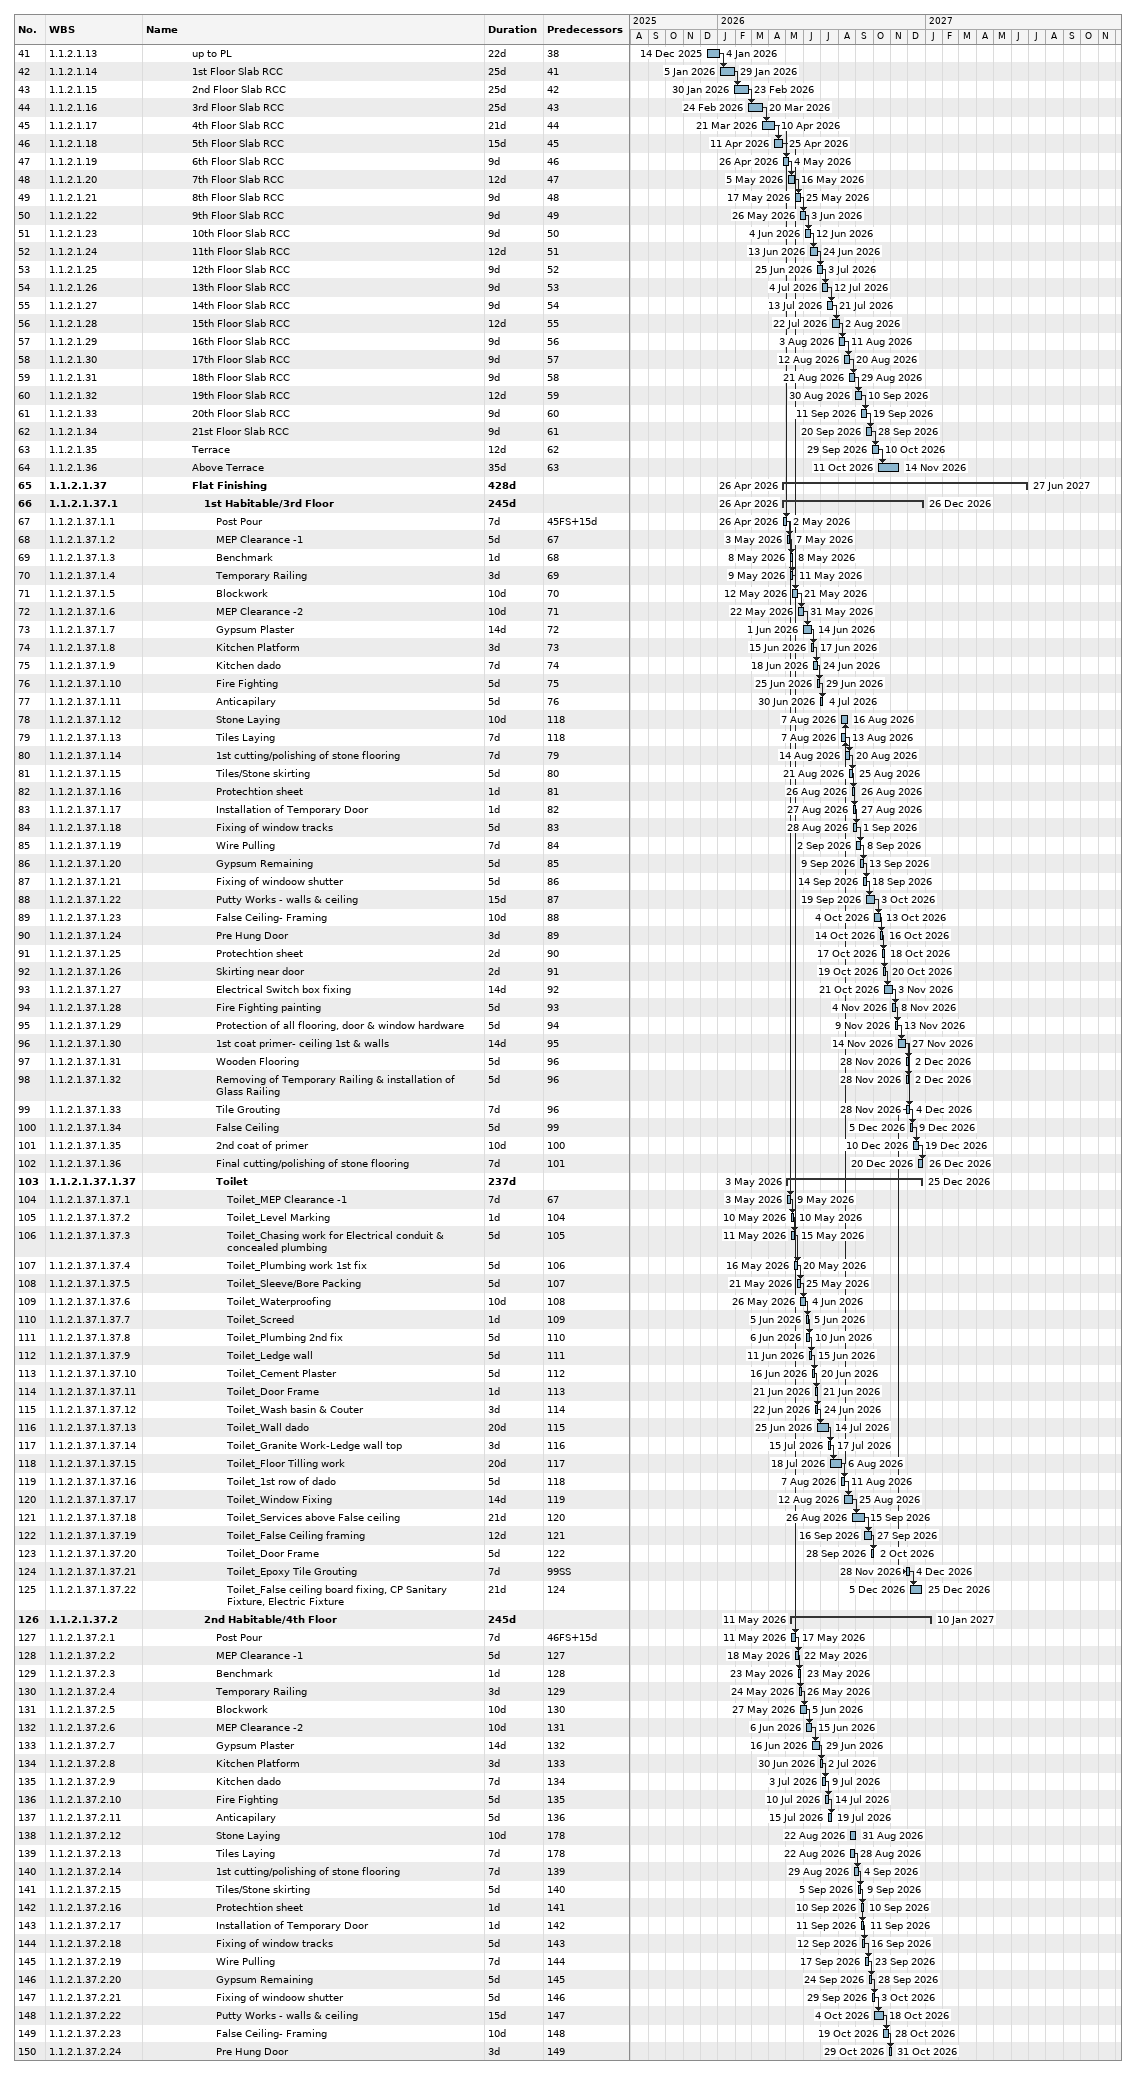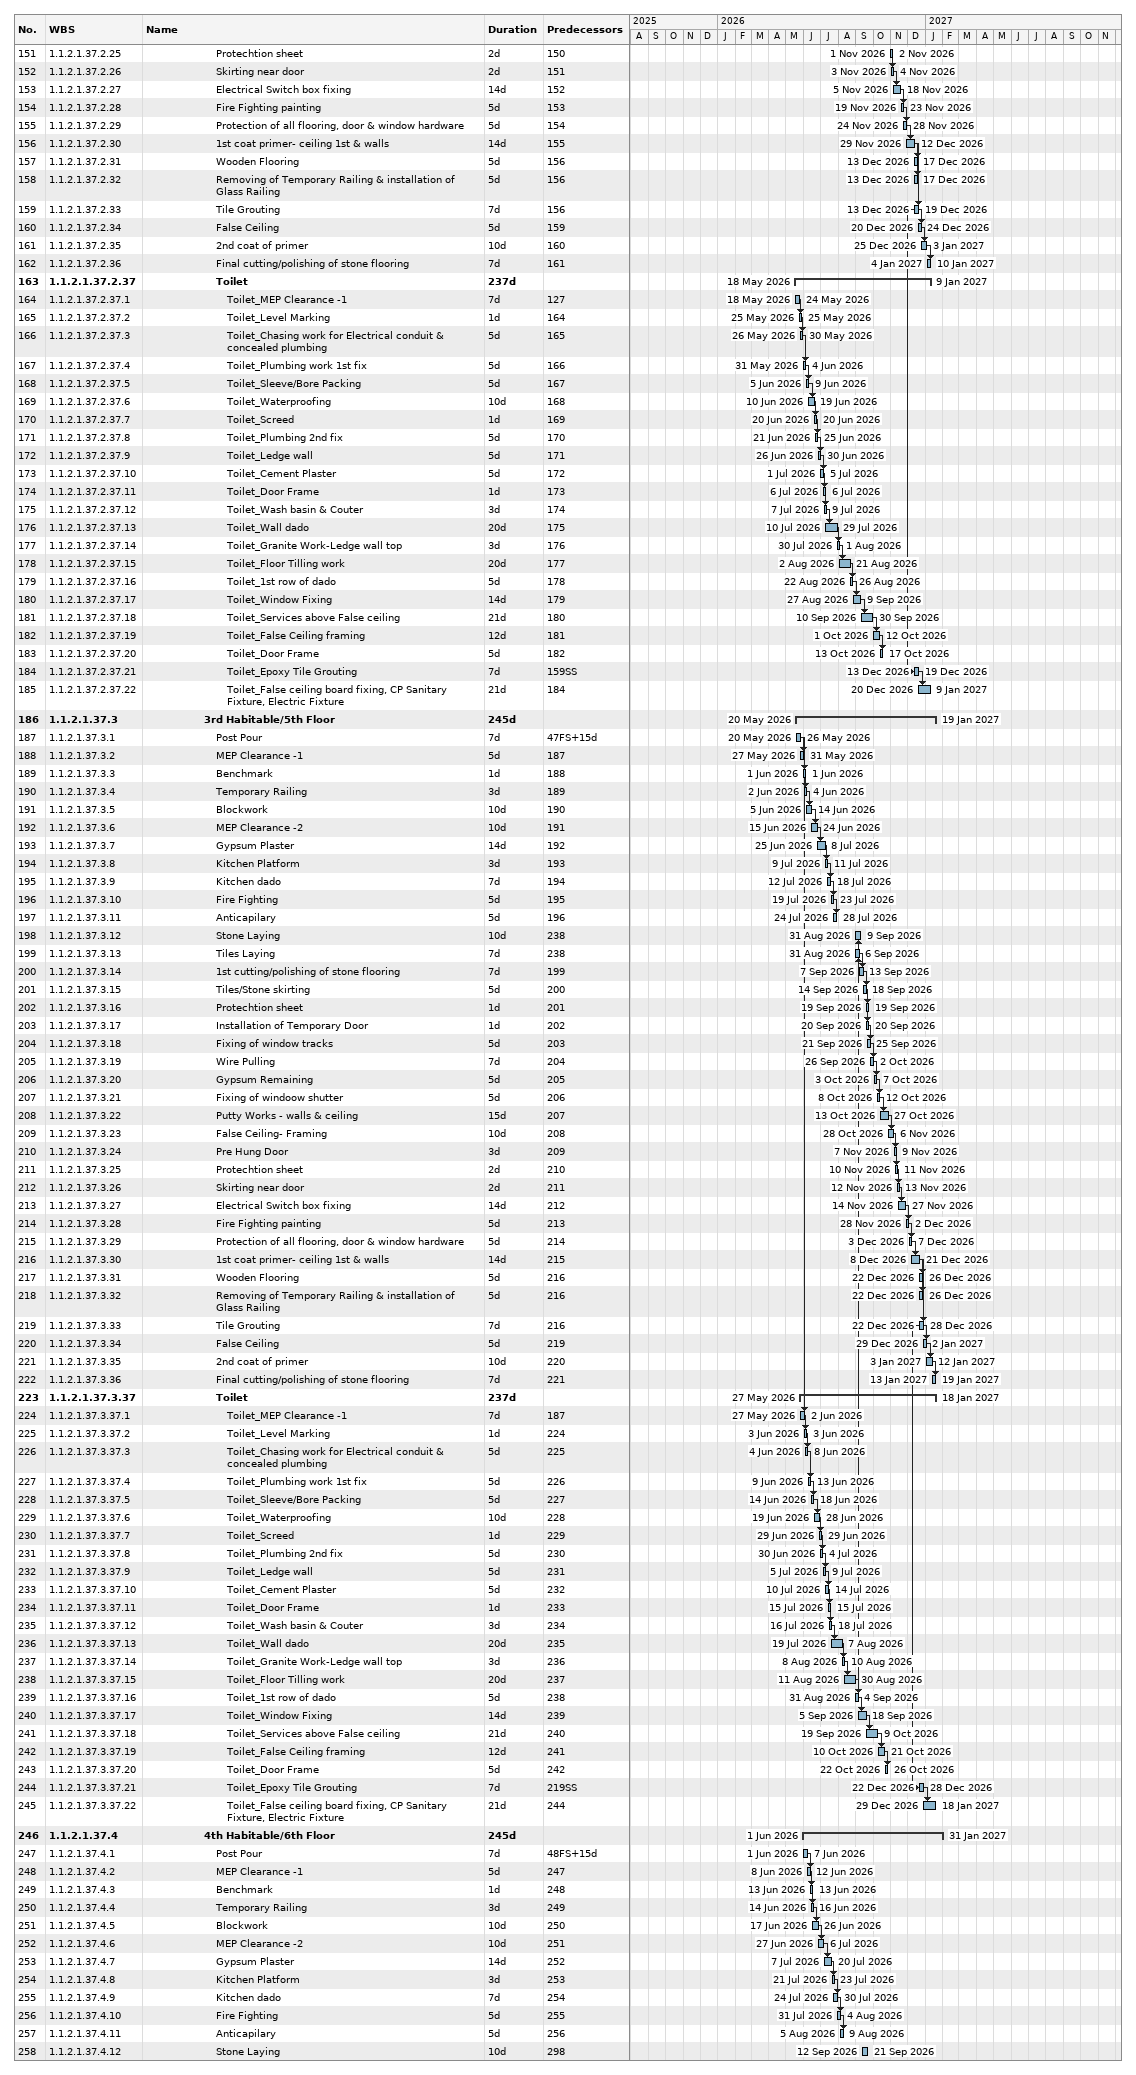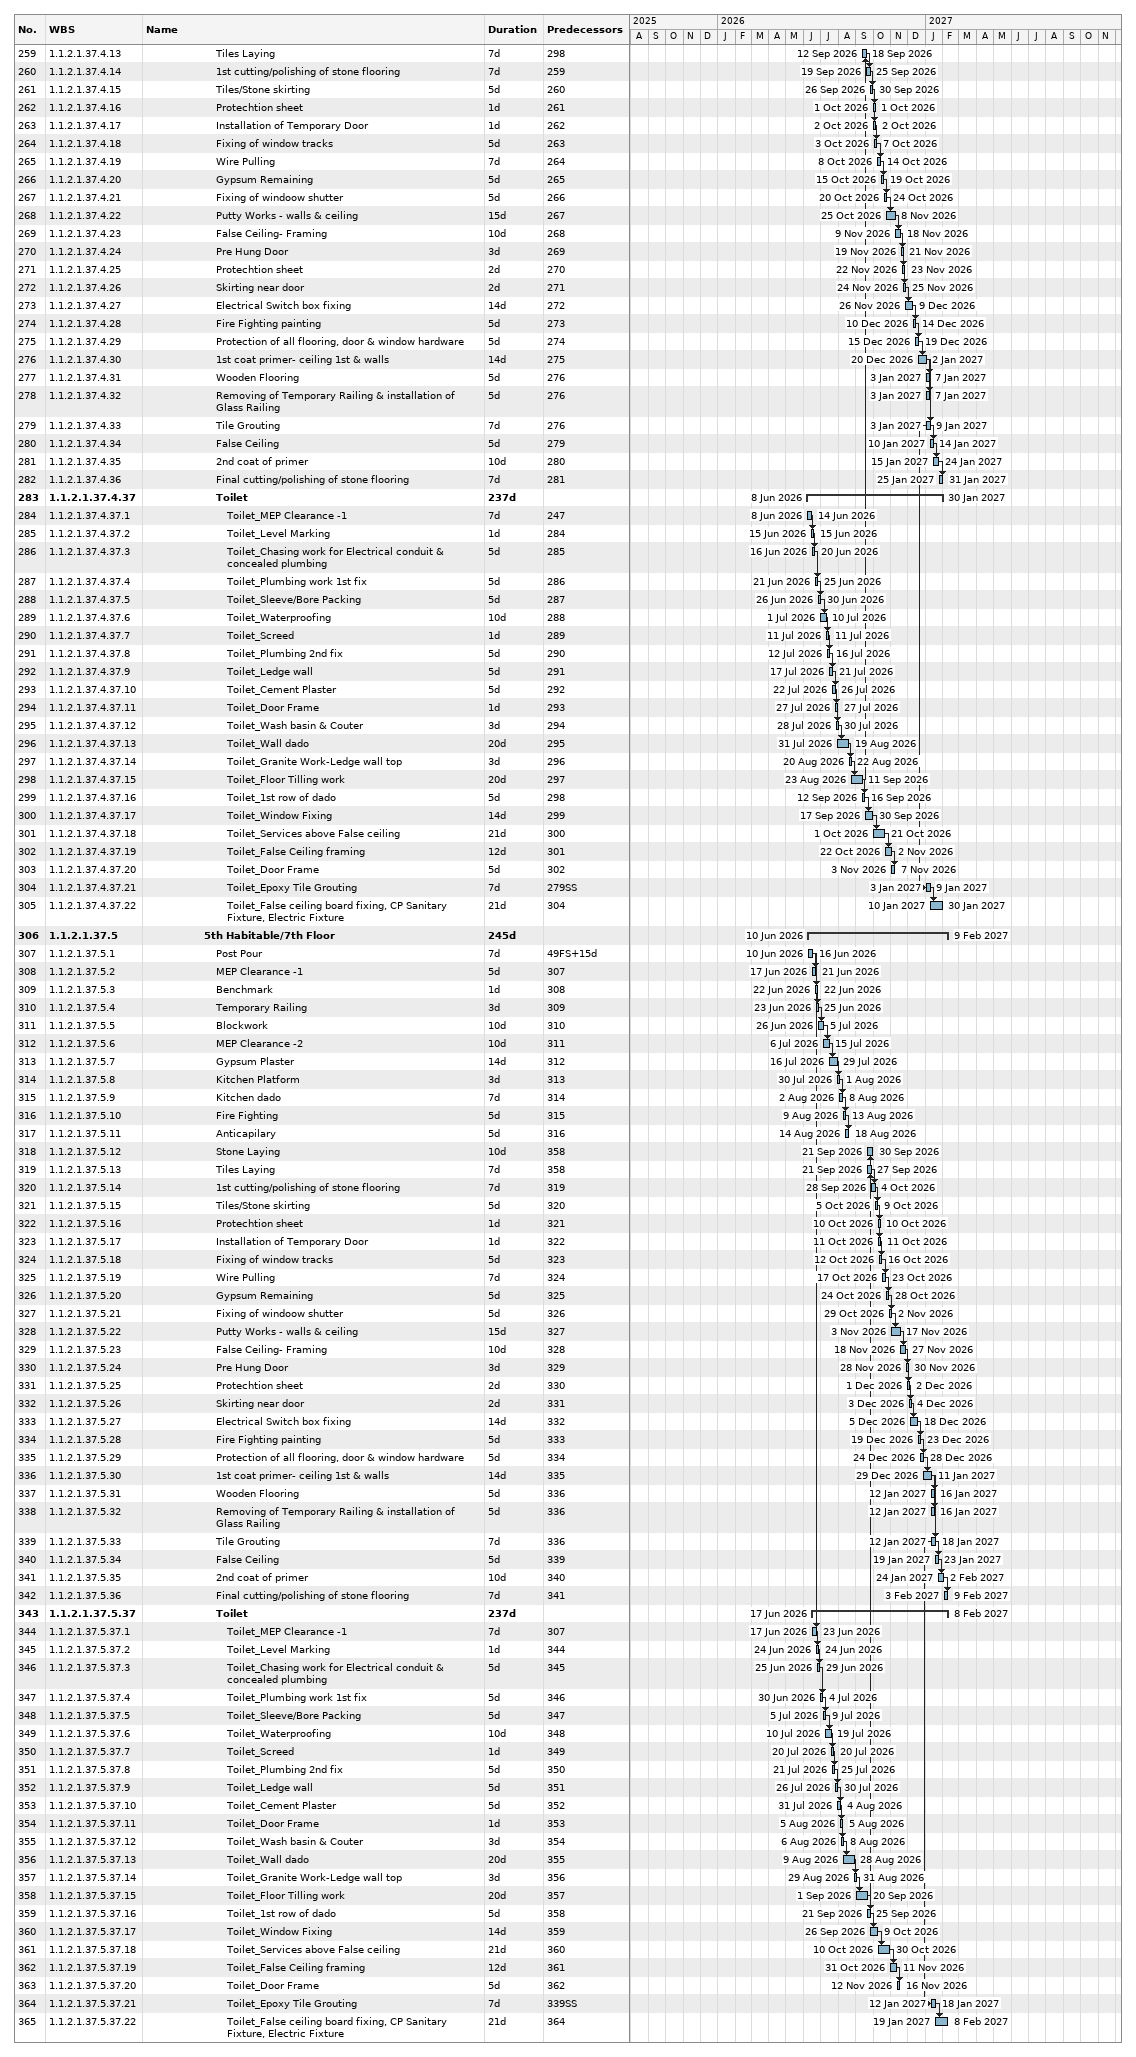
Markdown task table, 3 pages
| ID | WBS | Task | Duration | Start | Finish | Predecessors |
|---|---|---|---|---|---|---|
| 41 | 1.1.2.1.13 | up to PL | 22d | 2025-12-14 | 2026-01-04 | 38 |
| 42 | 1.1.2.1.14 | 1st Floor Slab RCC | 25d | 2026-01-05 | 2026-01-29 | 41 |
| 43 | 1.1.2.1.15 | 2nd Floor Slab RCC | 25d | 2026-01-30 | 2026-02-23 | 42 |
| 44 | 1.1.2.1.16 | 3rd Floor Slab RCC | 25d | 2026-02-24 | 2026-03-20 | 43 |
| 45 | 1.1.2.1.17 | 4th Floor Slab RCC | 21d | 2026-03-21 | 2026-04-10 | 44 |
| 46 | 1.1.2.1.18 | 5th Floor Slab RCC | 15d | 2026-04-11 | 2026-04-25 | 45 |
| 47 | 1.1.2.1.19 | 6th Floor Slab RCC | 9d | 2026-04-26 | 2026-05-04 | 46 |
| 48 | 1.1.2.1.20 | 7th Floor Slab RCC | 12d | 2026-05-05 | 2026-05-16 | 47 |
| 49 | 1.1.2.1.21 | 8th Floor Slab RCC | 9d | 2026-05-17 | 2026-05-25 | 48 |
| 50 | 1.1.2.1.22 | 9th Floor Slab RCC | 9d | 2026-05-26 | 2026-06-03 | 49 |
| 51 | 1.1.2.1.23 | 10th Floor Slab RCC | 9d | 2026-06-04 | 2026-06-12 | 50 |
| 52 | 1.1.2.1.24 | 11th Floor Slab RCC | 12d | 2026-06-13 | 2026-06-24 | 51 |
| 53 | 1.1.2.1.25 | 12th Floor Slab RCC | 9d | 2026-06-25 | 2026-07-03 | 52 |
| 54 | 1.1.2.1.26 | 13th Floor Slab RCC | 9d | 2026-07-04 | 2026-07-12 | 53 |
| 55 | 1.1.2.1.27 | 14th Floor Slab RCC | 9d | 2026-07-13 | 2026-07-21 | 54 |
| 56 | 1.1.2.1.28 | 15th Floor Slab RCC | 12d | 2026-07-22 | 2026-08-02 | 55 |
| 57 | 1.1.2.1.29 | 16th Floor Slab RCC | 9d | 2026-08-03 | 2026-08-11 | 56 |
| 58 | 1.1.2.1.30 | 17th Floor Slab RCC | 9d | 2026-08-12 | 2026-08-20 | 57 |
| 59 | 1.1.2.1.31 | 18th Floor Slab RCC | 9d | 2026-08-21 | 2026-08-29 | 58 |
| 60 | 1.1.2.1.32 | 19th Floor Slab RCC | 12d | 2026-08-30 | 2026-09-10 | 59 |
| 61 | 1.1.2.1.33 | 20th Floor Slab RCC | 9d | 2026-09-11 | 2026-09-19 | 60 |
| 62 | 1.1.2.1.34 | 21st Floor Slab RCC | 9d | 2026-09-20 | 2026-09-28 | 61 |
| 63 | 1.1.2.1.35 | Terrace | 12d | 2026-09-29 | 2026-10-10 | 62 |
| 64 | 1.1.2.1.36 | Above Terrace | 35d | 2026-10-11 | 2026-11-14 | 63 |
| 65 | 1.1.2.1.37 | **Flat Finishing** | 428d | 2026-04-26 | 2027-06-27 |  |
| 66 | 1.1.2.1.37.1 | **1st Habitable/3rd Floor** | 245d | 2026-04-26 | 2026-12-26 |  |
| 67 | 1.1.2.1.37.1.1 | Post Pour | 7d | 2026-04-26 | 2026-05-02 | 45FS+15d |
| 68 | 1.1.2.1.37.1.2 | MEP Clearance -1 | 5d | 2026-05-03 | 2026-05-07 | 67 |
| 69 | 1.1.2.1.37.1.3 | Benchmark | 1d | 2026-05-08 | 2026-05-08 | 68 |
| 70 | 1.1.2.1.37.1.4 | Temporary Railing | 3d | 2026-05-09 | 2026-05-11 | 69 |
| 71 | 1.1.2.1.37.1.5 | Blockwork | 10d | 2026-05-12 | 2026-05-21 | 70 |
| 72 | 1.1.2.1.37.1.6 | MEP Clearance -2 | 10d | 2026-05-22 | 2026-05-31 | 71 |
| 73 | 1.1.2.1.37.1.7 | Gypsum Plaster | 14d | 2026-06-01 | 2026-06-14 | 72 |
| 74 | 1.1.2.1.37.1.8 | Kitchen Platform | 3d | 2026-06-15 | 2026-06-17 | 73 |
| 75 | 1.1.2.1.37.1.9 | Kitchen dado | 7d | 2026-06-18 | 2026-06-24 | 74 |
| 76 | 1.1.2.1.37.1.10 | Fire Fighting | 5d | 2026-06-25 | 2026-06-29 | 75 |
| 77 | 1.1.2.1.37.1.11 | Anticapilary | 5d | 2026-06-30 | 2026-07-04 | 76 |
| 78 | 1.1.2.1.37.1.12 | Stone Laying | 10d | 2026-08-07 | 2026-08-16 | 118 |
| 79 | 1.1.2.1.37.1.13 | Tiles Laying | 7d | 2026-08-07 | 2026-08-13 | 118 |
| 80 | 1.1.2.1.37.1.14 | 1st cutting/polishing of stone flooring | 7d | 2026-08-14 | 2026-08-20 | 79 |
| 81 | 1.1.2.1.37.1.15 | Tiles/Stone skirting | 5d | 2026-08-21 | 2026-08-25 | 80 |
| 82 | 1.1.2.1.37.1.16 | Protechtion sheet | 1d | 2026-08-26 | 2026-08-26 | 81 |
| 83 | 1.1.2.1.37.1.17 | Installation of Temporary Door | 1d | 2026-08-27 | 2026-08-27 | 82 |
| 84 | 1.1.2.1.37.1.18 | Fixing of window tracks | 5d | 2026-08-28 | 2026-09-01 | 83 |
| 85 | 1.1.2.1.37.1.19 | Wire Pulling | 7d | 2026-09-02 | 2026-09-08 | 84 |
| 86 | 1.1.2.1.37.1.20 | Gypsum Remaining | 5d | 2026-09-09 | 2026-09-13 | 85 |
| 87 | 1.1.2.1.37.1.21 | Fixing of windoow shutter | 5d | 2026-09-14 | 2026-09-18 | 86 |
| 88 | 1.1.2.1.37.1.22 | Putty Works - walls & ceiling | 15d | 2026-09-19 | 2026-10-03 | 87 |
| 89 | 1.1.2.1.37.1.23 | False Ceiling- Framing | 10d | 2026-10-04 | 2026-10-13 | 88 |
| 90 | 1.1.2.1.37.1.24 | Pre Hung Door | 3d | 2026-10-14 | 2026-10-16 | 89 |
| 91 | 1.1.2.1.37.1.25 | Protechtion sheet | 2d | 2026-10-17 | 2026-10-18 | 90 |
| 92 | 1.1.2.1.37.1.26 | Skirting near door | 2d | 2026-10-19 | 2026-10-20 | 91 |
| 93 | 1.1.2.1.37.1.27 | Electrical Switch box fixing | 14d | 2026-10-21 | 2026-11-03 | 92 |
| 94 | 1.1.2.1.37.1.28 | Fire Fighting painting | 5d | 2026-11-04 | 2026-11-08 | 93 |
| 95 | 1.1.2.1.37.1.29 | Protection of all flooring, door & window hardware | 5d | 2026-11-09 | 2026-11-13 | 94 |
| 96 | 1.1.2.1.37.1.30 | 1st coat primer- ceiling 1st & walls | 14d | 2026-11-14 | 2026-11-27 | 95 |
| 97 | 1.1.2.1.37.1.31 | Wooden Flooring | 5d | 2026-11-28 | 2026-12-02 | 96 |
| 98 | 1.1.2.1.37.1.32 | Removing of Temporary Railing & installation of Glass Railing | 5d | 2026-11-28 | 2026-12-02 | 96 |
| 99 | 1.1.2.1.37.1.33 | Tile Grouting | 7d | 2026-11-28 | 2026-12-04 | 96 |
| 100 | 1.1.2.1.37.1.34 | False Ceiling | 5d | 2026-12-05 | 2026-12-09 | 99 |
| 101 | 1.1.2.1.37.1.35 | 2nd coat of primer | 10d | 2026-12-10 | 2026-12-19 | 100 |
| 102 | 1.1.2.1.37.1.36 | Final cutting/polishing of stone flooring | 7d | 2026-12-20 | 2026-12-26 | 101 |
| 103 | 1.1.2.1.37.1.37 | **Toilet** | 237d | 2026-05-03 | 2026-12-25 |  |
| 104 | 1.1.2.1.37.1.37.1 | Toilet_MEP Clearance -1 | 7d | 2026-05-03 | 2026-05-09 | 67 |
| 105 | 1.1.2.1.37.1.37.2 | Toilet_Level Marking | 1d | 2026-05-10 | 2026-05-10 | 104 |
| 106 | 1.1.2.1.37.1.37.3 | Toilet_Chasing work for Electrical conduit & concealed plumbing | 5d | 2026-05-11 | 2026-05-15 | 105 |
| 107 | 1.1.2.1.37.1.37.4 | Toilet_Plumbing work 1st fix | 5d | 2026-05-16 | 2026-05-20 | 106 |
| 108 | 1.1.2.1.37.1.37.5 | Toilet_Sleeve/Bore Packing | 5d | 2026-05-21 | 2026-05-25 | 107 |
| 109 | 1.1.2.1.37.1.37.6 | Toilet_Waterproofing | 10d | 2026-05-26 | 2026-06-04 | 108 |
| 110 | 1.1.2.1.37.1.37.7 | Toilet_Screed | 1d | 2026-06-05 | 2026-06-05 | 109 |
| 111 | 1.1.2.1.37.1.37.8 | Toilet_Plumbing 2nd fix | 5d | 2026-06-06 | 2026-06-10 | 110 |
| 112 | 1.1.2.1.37.1.37.9 | Toilet_Ledge wall | 5d | 2026-06-11 | 2026-06-15 | 111 |
| 113 | 1.1.2.1.37.1.37.10 | Toilet_Cement Plaster | 5d | 2026-06-16 | 2026-06-20 | 112 |
| 114 | 1.1.2.1.37.1.37.11 | Toilet_Door Frame | 1d | 2026-06-21 | 2026-06-21 | 113 |
| 115 | 1.1.2.1.37.1.37.12 | Toilet_Wash basin & Couter | 3d | 2026-06-22 | 2026-06-24 | 114 |
| 116 | 1.1.2.1.37.1.37.13 | Toilet_Wall dado | 20d | 2026-06-25 | 2026-07-14 | 115 |
| 117 | 1.1.2.1.37.1.37.14 | Toilet_Granite Work-Ledge wall top | 3d | 2026-07-15 | 2026-07-17 | 116 |
| 118 | 1.1.2.1.37.1.37.15 | Toilet_Floor Tilling work | 20d | 2026-07-18 | 2026-08-06 | 117 |
| 119 | 1.1.2.1.37.1.37.16 | Toilet_1st row of dado | 5d | 2026-08-07 | 2026-08-11 | 118 |
| 120 | 1.1.2.1.37.1.37.17 | Toilet_Window Fixing | 14d | 2026-08-12 | 2026-08-25 | 119 |
| 121 | 1.1.2.1.37.1.37.18 | Toilet_Services above False ceiling | 21d | 2026-08-26 | 2026-09-15 | 120 |
| 122 | 1.1.2.1.37.1.37.19 | Toilet_False Ceiling framing | 12d | 2026-09-16 | 2026-09-27 | 121 |
| 123 | 1.1.2.1.37.1.37.20 | Toilet_Door Frame | 5d | 2026-09-28 | 2026-10-02 | 122 |
| 124 | 1.1.2.1.37.1.37.21 | Toilet_Epoxy Tile Grouting | 7d | 2026-11-28 | 2026-12-04 | 99SS |
| 125 | 1.1.2.1.37.1.37.22 | Toilet_False ceiling board fixing, CP Sanitary Fixture, Electric Fixture | 21d | 2026-12-05 | 2026-12-25 | 124 |
| 126 | 1.1.2.1.37.2 | **2nd Habitable/4th Floor** | 245d | 2026-05-11 | 2027-01-10 |  |
| 127 | 1.1.2.1.37.2.1 | Post Pour | 7d | 2026-05-11 | 2026-05-17 | 46FS+15d |
| 128 | 1.1.2.1.37.2.2 | MEP Clearance -1 | 5d | 2026-05-18 | 2026-05-22 | 127 |
| 129 | 1.1.2.1.37.2.3 | Benchmark | 1d | 2026-05-23 | 2026-05-23 | 128 |
| 130 | 1.1.2.1.37.2.4 | Temporary Railing | 3d | 2026-05-24 | 2026-05-26 | 129 |
| 131 | 1.1.2.1.37.2.5 | Blockwork | 10d | 2026-05-27 | 2026-06-05 | 130 |
| 132 | 1.1.2.1.37.2.6 | MEP Clearance -2 | 10d | 2026-06-06 | 2026-06-15 | 131 |
| 133 | 1.1.2.1.37.2.7 | Gypsum Plaster | 14d | 2026-06-16 | 2026-06-29 | 132 |
| 134 | 1.1.2.1.37.2.8 | Kitchen Platform | 3d | 2026-06-30 | 2026-07-02 | 133 |
| 135 | 1.1.2.1.37.2.9 | Kitchen dado | 7d | 2026-07-03 | 2026-07-09 | 134 |
| 136 | 1.1.2.1.37.2.10 | Fire Fighting | 5d | 2026-07-10 | 2026-07-14 | 135 |
| 137 | 1.1.2.1.37.2.11 | Anticapilary | 5d | 2026-07-15 | 2026-07-19 | 136 |
| 138 | 1.1.2.1.37.2.12 | Stone Laying | 10d | 2026-08-22 | 2026-08-31 | 178 |
| 139 | 1.1.2.1.37.2.13 | Tiles Laying | 7d | 2026-08-22 | 2026-08-28 | 178 |
| 140 | 1.1.2.1.37.2.14 | 1st cutting/polishing of stone flooring | 7d | 2026-08-29 | 2026-09-04 | 139 |
| 141 | 1.1.2.1.37.2.15 | Tiles/Stone skirting | 5d | 2026-09-05 | 2026-09-09 | 140 |
| 142 | 1.1.2.1.37.2.16 | Protechtion sheet | 1d | 2026-09-10 | 2026-09-10 | 141 |
| 143 | 1.1.2.1.37.2.17 | Installation of Temporary Door | 1d | 2026-09-11 | 2026-09-11 | 142 |
| 144 | 1.1.2.1.37.2.18 | Fixing of window tracks | 5d | 2026-09-12 | 2026-09-16 | 143 |
| 145 | 1.1.2.1.37.2.19 | Wire Pulling | 7d | 2026-09-17 | 2026-09-23 | 144 |
| 146 | 1.1.2.1.37.2.20 | Gypsum Remaining | 5d | 2026-09-24 | 2026-09-28 | 145 |
| 147 | 1.1.2.1.37.2.21 | Fixing of windoow shutter | 5d | 2026-09-29 | 2026-10-03 | 146 |
| 148 | 1.1.2.1.37.2.22 | Putty Works - walls & ceiling | 15d | 2026-10-04 | 2026-10-18 | 147 |
| 149 | 1.1.2.1.37.2.23 | False Ceiling- Framing | 10d | 2026-10-19 | 2026-10-28 | 148 |
| 150 | 1.1.2.1.37.2.24 | Pre Hung Door | 3d | 2026-10-29 | 2026-10-31 | 149 |
| 151 | 1.1.2.1.37.2.25 | Protechtion sheet | 2d | 2026-11-01 | 2026-11-02 | 150 |
| 152 | 1.1.2.1.37.2.26 | Skirting near door | 2d | 2026-11-03 | 2026-11-04 | 151 |
| 153 | 1.1.2.1.37.2.27 | Electrical Switch box fixing | 14d | 2026-11-05 | 2026-11-18 | 152 |
| 154 | 1.1.2.1.37.2.28 | Fire Fighting painting | 5d | 2026-11-19 | 2026-11-23 | 153 |
| 155 | 1.1.2.1.37.2.29 | Protection of all flooring, door & window hardware | 5d | 2026-11-24 | 2026-11-28 | 154 |
| 156 | 1.1.2.1.37.2.30 | 1st coat primer- ceiling 1st & walls | 14d | 2026-11-29 | 2026-12-12 | 155 |
| 157 | 1.1.2.1.37.2.31 | Wooden Flooring | 5d | 2026-12-13 | 2026-12-17 | 156 |
| 158 | 1.1.2.1.37.2.32 | Removing of Temporary Railing & installation of Glass Railing | 5d | 2026-12-13 | 2026-12-17 | 156 |
| 159 | 1.1.2.1.37.2.33 | Tile Grouting | 7d | 2026-12-13 | 2026-12-19 | 156 |
| 160 | 1.1.2.1.37.2.34 | False Ceiling | 5d | 2026-12-20 | 2026-12-24 | 159 |
| 161 | 1.1.2.1.37.2.35 | 2nd coat of primer | 10d | 2026-12-25 | 2027-01-03 | 160 |
| 162 | 1.1.2.1.37.2.36 | Final cutting/polishing of stone flooring | 7d | 2027-01-04 | 2027-01-10 | 161 |
| 163 | 1.1.2.1.37.2.37 | **Toilet** | 237d | 2026-05-18 | 2027-01-09 |  |
| 164 | 1.1.2.1.37.2.37.1 | Toilet_MEP Clearance -1 | 7d | 2026-05-18 | 2026-05-24 | 127 |
| 165 | 1.1.2.1.37.2.37.2 | Toilet_Level Marking | 1d | 2026-05-25 | 2026-05-25 | 164 |
| 166 | 1.1.2.1.37.2.37.3 | Toilet_Chasing work for Electrical conduit & concealed plumbing | 5d | 2026-05-26 | 2026-05-30 | 165 |
| 167 | 1.1.2.1.37.2.37.4 | Toilet_Plumbing work 1st fix | 5d | 2026-05-31 | 2026-06-04 | 166 |
| 168 | 1.1.2.1.37.2.37.5 | Toilet_Sleeve/Bore Packing | 5d | 2026-06-05 | 2026-06-09 | 167 |
| 169 | 1.1.2.1.37.2.37.6 | Toilet_Waterproofing | 10d | 2026-06-10 | 2026-06-19 | 168 |
| 170 | 1.1.2.1.37.2.37.7 | Toilet_Screed | 1d | 2026-06-20 | 2026-06-20 | 169 |
| 171 | 1.1.2.1.37.2.37.8 | Toilet_Plumbing 2nd fix | 5d | 2026-06-21 | 2026-06-25 | 170 |
| 172 | 1.1.2.1.37.2.37.9 | Toilet_Ledge wall | 5d | 2026-06-26 | 2026-06-30 | 171 |
| 173 | 1.1.2.1.37.2.37.10 | Toilet_Cement Plaster | 5d | 2026-07-01 | 2026-07-05 | 172 |
| 174 | 1.1.2.1.37.2.37.11 | Toilet_Door Frame | 1d | 2026-07-06 | 2026-07-06 | 173 |
| 175 | 1.1.2.1.37.2.37.12 | Toilet_Wash basin & Couter | 3d | 2026-07-07 | 2026-07-09 | 174 |
| 176 | 1.1.2.1.37.2.37.13 | Toilet_Wall dado | 20d | 2026-07-10 | 2026-07-29 | 175 |
| 177 | 1.1.2.1.37.2.37.14 | Toilet_Granite Work-Ledge wall top | 3d | 2026-07-30 | 2026-08-01 | 176 |
| 178 | 1.1.2.1.37.2.37.15 | Toilet_Floor Tilling work | 20d | 2026-08-02 | 2026-08-21 | 177 |
| 179 | 1.1.2.1.37.2.37.16 | Toilet_1st row of dado | 5d | 2026-08-22 | 2026-08-26 | 178 |
| 180 | 1.1.2.1.37.2.37.17 | Toilet_Window Fixing | 14d | 2026-08-27 | 2026-09-09 | 179 |
| 181 | 1.1.2.1.37.2.37.18 | Toilet_Services above False ceiling | 21d | 2026-09-10 | 2026-09-30 | 180 |
| 182 | 1.1.2.1.37.2.37.19 | Toilet_False Ceiling framing | 12d | 2026-10-01 | 2026-10-12 | 181 |
| 183 | 1.1.2.1.37.2.37.20 | Toilet_Door Frame | 5d | 2026-10-13 | 2026-10-17 | 182 |
| 184 | 1.1.2.1.37.2.37.21 | Toilet_Epoxy Tile Grouting | 7d | 2026-12-13 | 2026-12-19 | 159SS |
| 185 | 1.1.2.1.37.2.37.22 | Toilet_False ceiling board fixing, CP Sanitary Fixture, Electric Fixture | 21d | 2026-12-20 | 2027-01-09 | 184 |
| 186 | 1.1.2.1.37.3 | **3rd Habitable/5th Floor** | 245d | 2026-05-20 | 2027-01-19 |  |
| 187 | 1.1.2.1.37.3.1 | Post Pour | 7d | 2026-05-20 | 2026-05-26 | 47FS+15d |
| 188 | 1.1.2.1.37.3.2 | MEP Clearance -1 | 5d | 2026-05-27 | 2026-05-31 | 187 |
| 189 | 1.1.2.1.37.3.3 | Benchmark | 1d | 2026-06-01 | 2026-06-01 | 188 |
| 190 | 1.1.2.1.37.3.4 | Temporary Railing | 3d | 2026-06-02 | 2026-06-04 | 189 |
| 191 | 1.1.2.1.37.3.5 | Blockwork | 10d | 2026-06-05 | 2026-06-14 | 190 |
| 192 | 1.1.2.1.37.3.6 | MEP Clearance -2 | 10d | 2026-06-15 | 2026-06-24 | 191 |
| 193 | 1.1.2.1.37.3.7 | Gypsum Plaster | 14d | 2026-06-25 | 2026-07-08 | 192 |
| 194 | 1.1.2.1.37.3.8 | Kitchen Platform | 3d | 2026-07-09 | 2026-07-11 | 193 |
| 195 | 1.1.2.1.37.3.9 | Kitchen dado | 7d | 2026-07-12 | 2026-07-18 | 194 |
| 196 | 1.1.2.1.37.3.10 | Fire Fighting | 5d | 2026-07-19 | 2026-07-23 | 195 |
| 197 | 1.1.2.1.37.3.11 | Anticapilary | 5d | 2026-07-24 | 2026-07-28 | 196 |
| 198 | 1.1.2.1.37.3.12 | Stone Laying | 10d | 2026-08-31 | 2026-09-09 | 238 |
| 199 | 1.1.2.1.37.3.13 | Tiles Laying | 7d | 2026-08-31 | 2026-09-06 | 238 |
| 200 | 1.1.2.1.37.3.14 | 1st cutting/polishing of stone flooring | 7d | 2026-09-07 | 2026-09-13 | 199 |
| 201 | 1.1.2.1.37.3.15 | Tiles/Stone skirting | 5d | 2026-09-14 | 2026-09-18 | 200 |
| 202 | 1.1.2.1.37.3.16 | Protechtion sheet | 1d | 2026-09-19 | 2026-09-19 | 201 |
| 203 | 1.1.2.1.37.3.17 | Installation of Temporary Door | 1d | 2026-09-20 | 2026-09-20 | 202 |
| 204 | 1.1.2.1.37.3.18 | Fixing of window tracks | 5d | 2026-09-21 | 2026-09-25 | 203 |
| 205 | 1.1.2.1.37.3.19 | Wire Pulling | 7d | 2026-09-26 | 2026-10-02 | 204 |
| 206 | 1.1.2.1.37.3.20 | Gypsum Remaining | 5d | 2026-10-03 | 2026-10-07 | 205 |
| 207 | 1.1.2.1.37.3.21 | Fixing of windoow shutter | 5d | 2026-10-08 | 2026-10-12 | 206 |
| 208 | 1.1.2.1.37.3.22 | Putty Works - walls & ceiling | 15d | 2026-10-13 | 2026-10-27 | 207 |
| 209 | 1.1.2.1.37.3.23 | False Ceiling- Framing | 10d | 2026-10-28 | 2026-11-06 | 208 |
| 210 | 1.1.2.1.37.3.24 | Pre Hung Door | 3d | 2026-11-07 | 2026-11-09 | 209 |
| 211 | 1.1.2.1.37.3.25 | Protechtion sheet | 2d | 2026-11-10 | 2026-11-11 | 210 |
| 212 | 1.1.2.1.37.3.26 | Skirting near door | 2d | 2026-11-12 | 2026-11-13 | 211 |
| 213 | 1.1.2.1.37.3.27 | Electrical Switch box fixing | 14d | 2026-11-14 | 2026-11-27 | 212 |
| 214 | 1.1.2.1.37.3.28 | Fire Fighting painting | 5d | 2026-11-28 | 2026-12-02 | 213 |
| 215 | 1.1.2.1.37.3.29 | Protection of all flooring, door & window hardware | 5d | 2026-12-03 | 2026-12-07 | 214 |
| 216 | 1.1.2.1.37.3.30 | 1st coat primer- ceiling 1st & walls | 14d | 2026-12-08 | 2026-12-21 | 215 |
| 217 | 1.1.2.1.37.3.31 | Wooden Flooring | 5d | 2026-12-22 | 2026-12-26 | 216 |
| 218 | 1.1.2.1.37.3.32 | Removing of Temporary Railing & installation of Glass Railing | 5d | 2026-12-22 | 2026-12-26 | 216 |
| 219 | 1.1.2.1.37.3.33 | Tile Grouting | 7d | 2026-12-22 | 2026-12-28 | 216 |
| 220 | 1.1.2.1.37.3.34 | False Ceiling | 5d | 2026-12-29 | 2027-01-02 | 219 |
| 221 | 1.1.2.1.37.3.35 | 2nd coat of primer | 10d | 2027-01-03 | 2027-01-12 | 220 |
| 222 | 1.1.2.1.37.3.36 | Final cutting/polishing of stone flooring | 7d | 2027-01-13 | 2027-01-19 | 221 |
| 223 | 1.1.2.1.37.3.37 | **Toilet** | 237d | 2026-05-27 | 2027-01-18 |  |
| 224 | 1.1.2.1.37.3.37.1 | Toilet_MEP Clearance -1 | 7d | 2026-05-27 | 2026-06-02 | 187 |
| 225 | 1.1.2.1.37.3.37.2 | Toilet_Level Marking | 1d | 2026-06-03 | 2026-06-03 | 224 |
| 226 | 1.1.2.1.37.3.37.3 | Toilet_Chasing work for Electrical conduit & concealed plumbing | 5d | 2026-06-04 | 2026-06-08 | 225 |
| 227 | 1.1.2.1.37.3.37.4 | Toilet_Plumbing work 1st fix | 5d | 2026-06-09 | 2026-06-13 | 226 |
| 228 | 1.1.2.1.37.3.37.5 | Toilet_Sleeve/Bore Packing | 5d | 2026-06-14 | 2026-06-18 | 227 |
| 229 | 1.1.2.1.37.3.37.6 | Toilet_Waterproofing | 10d | 2026-06-19 | 2026-06-28 | 228 |
| 230 | 1.1.2.1.37.3.37.7 | Toilet_Screed | 1d | 2026-06-29 | 2026-06-29 | 229 |
| 231 | 1.1.2.1.37.3.37.8 | Toilet_Plumbing 2nd fix | 5d | 2026-06-30 | 2026-07-04 | 230 |
| 232 | 1.1.2.1.37.3.37.9 | Toilet_Ledge wall | 5d | 2026-07-05 | 2026-07-09 | 231 |
| 233 | 1.1.2.1.37.3.37.10 | Toilet_Cement Plaster | 5d | 2026-07-10 | 2026-07-14 | 232 |
| 234 | 1.1.2.1.37.3.37.11 | Toilet_Door Frame | 1d | 2026-07-15 | 2026-07-15 | 233 |
| 235 | 1.1.2.1.37.3.37.12 | Toilet_Wash basin & Couter | 3d | 2026-07-16 | 2026-07-18 | 234 |
| 236 | 1.1.2.1.37.3.37.13 | Toilet_Wall dado | 20d | 2026-07-19 | 2026-08-07 | 235 |
| 237 | 1.1.2.1.37.3.37.14 | Toilet_Granite Work-Ledge wall top | 3d | 2026-08-08 | 2026-08-10 | 236 |
| 238 | 1.1.2.1.37.3.37.15 | Toilet_Floor Tilling work | 20d | 2026-08-11 | 2026-08-30 | 237 |
| 239 | 1.1.2.1.37.3.37.16 | Toilet_1st row of dado | 5d | 2026-08-31 | 2026-09-04 | 238 |
| 240 | 1.1.2.1.37.3.37.17 | Toilet_Window Fixing | 14d | 2026-09-05 | 2026-09-18 | 239 |
| 241 | 1.1.2.1.37.3.37.18 | Toilet_Services above False ceiling | 21d | 2026-09-19 | 2026-10-09 | 240 |
| 242 | 1.1.2.1.37.3.37.19 | Toilet_False Ceiling framing | 12d | 2026-10-10 | 2026-10-21 | 241 |
| 243 | 1.1.2.1.37.3.37.20 | Toilet_Door Frame | 5d | 2026-10-22 | 2026-10-26 | 242 |
| 244 | 1.1.2.1.37.3.37.21 | Toilet_Epoxy Tile Grouting | 7d | 2026-12-22 | 2026-12-28 | 219SS |
| 245 | 1.1.2.1.37.3.37.22 | Toilet_False ceiling board fixing, CP Sanitary Fixture, Electric Fixture | 21d | 2026-12-29 | 2027-01-18 | 244 |
| 246 | 1.1.2.1.37.4 | **4th Habitable/6th Floor** | 245d | 2026-06-01 | 2027-01-31 |  |
| 247 | 1.1.2.1.37.4.1 | Post Pour | 7d | 2026-06-01 | 2026-06-07 | 48FS+15d |
| 248 | 1.1.2.1.37.4.2 | MEP Clearance -1 | 5d | 2026-06-08 | 2026-06-12 | 247 |
| 249 | 1.1.2.1.37.4.3 | Benchmark | 1d | 2026-06-13 | 2026-06-13 | 248 |
| 250 | 1.1.2.1.37.4.4 | Temporary Railing | 3d | 2026-06-14 | 2026-06-16 | 249 |
| 251 | 1.1.2.1.37.4.5 | Blockwork | 10d | 2026-06-17 | 2026-06-26 | 250 |
| 252 | 1.1.2.1.37.4.6 | MEP Clearance -2 | 10d | 2026-06-27 | 2026-07-06 | 251 |
| 253 | 1.1.2.1.37.4.7 | Gypsum Plaster | 14d | 2026-07-07 | 2026-07-20 | 252 |
| 254 | 1.1.2.1.37.4.8 | Kitchen Platform | 3d | 2026-07-21 | 2026-07-23 | 253 |
| 255 | 1.1.2.1.37.4.9 | Kitchen dado | 7d | 2026-07-24 | 2026-07-30 | 254 |
| 256 | 1.1.2.1.37.4.10 | Fire Fighting | 5d | 2026-07-31 | 2026-08-04 | 255 |
| 257 | 1.1.2.1.37.4.11 | Anticapilary | 5d | 2026-08-05 | 2026-08-09 | 256 |
| 258 | 1.1.2.1.37.4.12 | Stone Laying | 10d | 2026-09-12 | 2026-09-21 | 298 |
| 259 | 1.1.2.1.37.4.13 | Tiles Laying | 7d | 2026-09-12 | 2026-09-18 | 298 |
| 260 | 1.1.2.1.37.4.14 | 1st cutting/polishing of stone flooring | 7d | 2026-09-19 | 2026-09-25 | 259 |
| 261 | 1.1.2.1.37.4.15 | Tiles/Stone skirting | 5d | 2026-09-26 | 2026-09-30 | 260 |
| 262 | 1.1.2.1.37.4.16 | Protechtion sheet | 1d | 2026-10-01 | 2026-10-01 | 261 |
| 263 | 1.1.2.1.37.4.17 | Installation of Temporary Door | 1d | 2026-10-02 | 2026-10-02 | 262 |
| 264 | 1.1.2.1.37.4.18 | Fixing of window tracks | 5d | 2026-10-03 | 2026-10-07 | 263 |
| 265 | 1.1.2.1.37.4.19 | Wire Pulling | 7d | 2026-10-08 | 2026-10-14 | 264 |
| 266 | 1.1.2.1.37.4.20 | Gypsum Remaining | 5d | 2026-10-15 | 2026-10-19 | 265 |
| 267 | 1.1.2.1.37.4.21 | Fixing of windoow shutter | 5d | 2026-10-20 | 2026-10-24 | 266 |
| 268 | 1.1.2.1.37.4.22 | Putty Works - walls & ceiling | 15d | 2026-10-25 | 2026-11-08 | 267 |
| 269 | 1.1.2.1.37.4.23 | False Ceiling- Framing | 10d | 2026-11-09 | 2026-11-18 | 268 |
| 270 | 1.1.2.1.37.4.24 | Pre Hung Door | 3d | 2026-11-19 | 2026-11-21 | 269 |
| 271 | 1.1.2.1.37.4.25 | Protechtion sheet | 2d | 2026-11-22 | 2026-11-23 | 270 |
| 272 | 1.1.2.1.37.4.26 | Skirting near door | 2d | 2026-11-24 | 2026-11-25 | 271 |
| 273 | 1.1.2.1.37.4.27 | Electrical Switch box fixing | 14d | 2026-11-26 | 2026-12-09 | 272 |
| 274 | 1.1.2.1.37.4.28 | Fire Fighting painting | 5d | 2026-12-10 | 2026-12-14 | 273 |
| 275 | 1.1.2.1.37.4.29 | Protection of all flooring, door & window hardware | 5d | 2026-12-15 | 2026-12-19 | 274 |
| 276 | 1.1.2.1.37.4.30 | 1st coat primer- ceiling 1st & walls | 14d | 2026-12-20 | 2027-01-02 | 275 |
| 277 | 1.1.2.1.37.4.31 | Wooden Flooring | 5d | 2027-01-03 | 2027-01-07 | 276 |
| 278 | 1.1.2.1.37.4.32 | Removing of Temporary Railing & installation of Glass Railing | 5d | 2027-01-03 | 2027-01-07 | 276 |
| 279 | 1.1.2.1.37.4.33 | Tile Grouting | 7d | 2027-01-03 | 2027-01-09 | 276 |
| 280 | 1.1.2.1.37.4.34 | False Ceiling | 5d | 2027-01-10 | 2027-01-14 | 279 |
| 281 | 1.1.2.1.37.4.35 | 2nd coat of primer | 10d | 2027-01-15 | 2027-01-24 | 280 |
| 282 | 1.1.2.1.37.4.36 | Final cutting/polishing of stone flooring | 7d | 2027-01-25 | 2027-01-31 | 281 |
| 283 | 1.1.2.1.37.4.37 | **Toilet** | 237d | 2026-06-08 | 2027-01-30 |  |
| 284 | 1.1.2.1.37.4.37.1 | Toilet_MEP Clearance -1 | 7d | 2026-06-08 | 2026-06-14 | 247 |
| 285 | 1.1.2.1.37.4.37.2 | Toilet_Level Marking | 1d | 2026-06-15 | 2026-06-15 | 284 |
| 286 | 1.1.2.1.37.4.37.3 | Toilet_Chasing work for Electrical conduit & concealed plumbing | 5d | 2026-06-16 | 2026-06-20 | 285 |
| 287 | 1.1.2.1.37.4.37.4 | Toilet_Plumbing work 1st fix | 5d | 2026-06-21 | 2026-06-25 | 286 |
| 288 | 1.1.2.1.37.4.37.5 | Toilet_Sleeve/Bore Packing | 5d | 2026-06-26 | 2026-06-30 | 287 |
| 289 | 1.1.2.1.37.4.37.6 | Toilet_Waterproofing | 10d | 2026-07-01 | 2026-07-10 | 288 |
| 290 | 1.1.2.1.37.4.37.7 | Toilet_Screed | 1d | 2026-07-11 | 2026-07-11 | 289 |
| 291 | 1.1.2.1.37.4.37.8 | Toilet_Plumbing 2nd fix | 5d | 2026-07-12 | 2026-07-16 | 290 |
| 292 | 1.1.2.1.37.4.37.9 | Toilet_Ledge wall | 5d | 2026-07-17 | 2026-07-21 | 291 |
| 293 | 1.1.2.1.37.4.37.10 | Toilet_Cement Plaster | 5d | 2026-07-22 | 2026-07-26 | 292 |
| 294 | 1.1.2.1.37.4.37.11 | Toilet_Door Frame | 1d | 2026-07-27 | 2026-07-27 | 293 |
| 295 | 1.1.2.1.37.4.37.12 | Toilet_Wash basin & Couter | 3d | 2026-07-28 | 2026-07-30 | 294 |
| 296 | 1.1.2.1.37.4.37.13 | Toilet_Wall dado | 20d | 2026-07-31 | 2026-08-19 | 295 |
| 297 | 1.1.2.1.37.4.37.14 | Toilet_Granite Work-Ledge wall top | 3d | 2026-08-20 | 2026-08-22 | 296 |
| 298 | 1.1.2.1.37.4.37.15 | Toilet_Floor Tilling work | 20d | 2026-08-23 | 2026-09-11 | 297 |
| 299 | 1.1.2.1.37.4.37.16 | Toilet_1st row of dado | 5d | 2026-09-12 | 2026-09-16 | 298 |
| 300 | 1.1.2.1.37.4.37.17 | Toilet_Window Fixing | 14d | 2026-09-17 | 2026-09-30 | 299 |
| 301 | 1.1.2.1.37.4.37.18 | Toilet_Services above False ceiling | 21d | 2026-10-01 | 2026-10-21 | 300 |
| 302 | 1.1.2.1.37.4.37.19 | Toilet_False Ceiling framing | 12d | 2026-10-22 | 2026-11-02 | 301 |
| 303 | 1.1.2.1.37.4.37.20 | Toilet_Door Frame | 5d | 2026-11-03 | 2026-11-07 | 302 |
| 304 | 1.1.2.1.37.4.37.21 | Toilet_Epoxy Tile Grouting | 7d | 2027-01-03 | 2027-01-09 | 279SS |
| 305 | 1.1.2.1.37.4.37.22 | Toilet_False ceiling board fixing, CP Sanitary Fixture, Electric Fixture | 21d | 2027-01-10 | 2027-01-30 | 304 |
| 306 | 1.1.2.1.37.5 | **5th Habitable/7th Floor** | 245d | 2026-06-10 | 2027-02-09 |  |
| 307 | 1.1.2.1.37.5.1 | Post Pour | 7d | 2026-06-10 | 2026-06-16 | 49FS+15d |
| 308 | 1.1.2.1.37.5.2 | MEP Clearance -1 | 5d | 2026-06-17 | 2026-06-21 | 307 |
| 309 | 1.1.2.1.37.5.3 | Benchmark | 1d | 2026-06-22 | 2026-06-22 | 308 |
| 310 | 1.1.2.1.37.5.4 | Temporary Railing | 3d | 2026-06-23 | 2026-06-25 | 309 |
| 311 | 1.1.2.1.37.5.5 | Blockwork | 10d | 2026-06-26 | 2026-07-05 | 310 |
| 312 | 1.1.2.1.37.5.6 | MEP Clearance -2 | 10d | 2026-07-06 | 2026-07-15 | 311 |
| 313 | 1.1.2.1.37.5.7 | Gypsum Plaster | 14d | 2026-07-16 | 2026-07-29 | 312 |
| 314 | 1.1.2.1.37.5.8 | Kitchen Platform | 3d | 2026-07-30 | 2026-08-01 | 313 |
| 315 | 1.1.2.1.37.5.9 | Kitchen dado | 7d | 2026-08-02 | 2026-08-08 | 314 |
| 316 | 1.1.2.1.37.5.10 | Fire Fighting | 5d | 2026-08-09 | 2026-08-13 | 315 |
| 317 | 1.1.2.1.37.5.11 | Anticapilary | 5d | 2026-08-14 | 2026-08-18 | 316 |
| 318 | 1.1.2.1.37.5.12 | Stone Laying | 10d | 2026-09-21 | 2026-09-30 | 358 |
| 319 | 1.1.2.1.37.5.13 | Tiles Laying | 7d | 2026-09-21 | 2026-09-27 | 358 |
| 320 | 1.1.2.1.37.5.14 | 1st cutting/polishing of stone flooring | 7d | 2026-09-28 | 2026-10-04 | 319 |
| 321 | 1.1.2.1.37.5.15 | Tiles/Stone skirting | 5d | 2026-10-05 | 2026-10-09 | 320 |
| 322 | 1.1.2.1.37.5.16 | Protechtion sheet | 1d | 2026-10-10 | 2026-10-10 | 321 |
| 323 | 1.1.2.1.37.5.17 | Installation of Temporary Door | 1d | 2026-10-11 | 2026-10-11 | 322 |
| 324 | 1.1.2.1.37.5.18 | Fixing of window tracks | 5d | 2026-10-12 | 2026-10-16 | 323 |
| 325 | 1.1.2.1.37.5.19 | Wire Pulling | 7d | 2026-10-17 | 2026-10-23 | 324 |
| 326 | 1.1.2.1.37.5.20 | Gypsum Remaining | 5d | 2026-10-24 | 2026-10-28 | 325 |
| 327 | 1.1.2.1.37.5.21 | Fixing of windoow shutter | 5d | 2026-10-29 | 2026-11-02 | 326 |
| 328 | 1.1.2.1.37.5.22 | Putty Works - walls & ceiling | 15d | 2026-11-03 | 2026-11-17 | 327 |
| 329 | 1.1.2.1.37.5.23 | False Ceiling- Framing | 10d | 2026-11-18 | 2026-11-27 | 328 |
| 330 | 1.1.2.1.37.5.24 | Pre Hung Door | 3d | 2026-11-28 | 2026-11-30 | 329 |
| 331 | 1.1.2.1.37.5.25 | Protechtion sheet | 2d | 2026-12-01 | 2026-12-02 | 330 |
| 332 | 1.1.2.1.37.5.26 | Skirting near door | 2d | 2026-12-03 | 2026-12-04 | 331 |
| 333 | 1.1.2.1.37.5.27 | Electrical Switch box fixing | 14d | 2026-12-05 | 2026-12-18 | 332 |
| 334 | 1.1.2.1.37.5.28 | Fire Fighting painting | 5d | 2026-12-19 | 2026-12-23 | 333 |
| 335 | 1.1.2.1.37.5.29 | Protection of all flooring, door & window hardware | 5d | 2026-12-24 | 2026-12-28 | 334 |
| 336 | 1.1.2.1.37.5.30 | 1st coat primer- ceiling 1st & walls | 14d | 2026-12-29 | 2027-01-11 | 335 |
| 337 | 1.1.2.1.37.5.31 | Wooden Flooring | 5d | 2027-01-12 | 2027-01-16 | 336 |
| 338 | 1.1.2.1.37.5.32 | Removing of Temporary Railing & installation of Glass Railing | 5d | 2027-01-12 | 2027-01-16 | 336 |
| 339 | 1.1.2.1.37.5.33 | Tile Grouting | 7d | 2027-01-12 | 2027-01-18 | 336 |
| 340 | 1.1.2.1.37.5.34 | False Ceiling | 5d | 2027-01-19 | 2027-01-23 | 339 |
| 341 | 1.1.2.1.37.5.35 | 2nd coat of primer | 10d | 2027-01-24 | 2027-02-02 | 340 |
| 342 | 1.1.2.1.37.5.36 | Final cutting/polishing of stone flooring | 7d | 2027-02-03 | 2027-02-09 | 341 |
| 343 | 1.1.2.1.37.5.37 | **Toilet** | 237d | 2026-06-17 | 2027-02-08 |  |
| 344 | 1.1.2.1.37.5.37.1 | Toilet_MEP Clearance -1 | 7d | 2026-06-17 | 2026-06-23 | 307 |
| 345 | 1.1.2.1.37.5.37.2 | Toilet_Level Marking | 1d | 2026-06-24 | 2026-06-24 | 344 |
| 346 | 1.1.2.1.37.5.37.3 | Toilet_Chasing work for Electrical conduit & concealed plumbing | 5d | 2026-06-25 | 2026-06-29 | 345 |
| 347 | 1.1.2.1.37.5.37.4 | Toilet_Plumbing work 1st fix | 5d | 2026-06-30 | 2026-07-04 | 346 |
| 348 | 1.1.2.1.37.5.37.5 | Toilet_Sleeve/Bore Packing | 5d | 2026-07-05 | 2026-07-09 | 347 |
| 349 | 1.1.2.1.37.5.37.6 | Toilet_Waterproofing | 10d | 2026-07-10 | 2026-07-19 | 348 |
| 350 | 1.1.2.1.37.5.37.7 | Toilet_Screed | 1d | 2026-07-20 | 2026-07-20 | 349 |
| 351 | 1.1.2.1.37.5.37.8 | Toilet_Plumbing 2nd fix | 5d | 2026-07-21 | 2026-07-25 | 350 |
| 352 | 1.1.2.1.37.5.37.9 | Toilet_Ledge wall | 5d | 2026-07-26 | 2026-07-30 | 351 |
| 353 | 1.1.2.1.37.5.37.10 | Toilet_Cement Plaster | 5d | 2026-07-31 | 2026-08-04 | 352 |
| 354 | 1.1.2.1.37.5.37.11 | Toilet_Door Frame | 1d | 2026-08-05 | 2026-08-05 | 353 |
| 355 | 1.1.2.1.37.5.37.12 | Toilet_Wash basin & Couter | 3d | 2026-08-06 | 2026-08-08 | 354 |
| 356 | 1.1.2.1.37.5.37.13 | Toilet_Wall dado | 20d | 2026-08-09 | 2026-08-28 | 355 |
| 357 | 1.1.2.1.37.5.37.14 | Toilet_Granite Work-Ledge wall top | 3d | 2026-08-29 | 2026-08-31 | 356 |
| 358 | 1.1.2.1.37.5.37.15 | Toilet_Floor Tilling work | 20d | 2026-09-01 | 2026-09-20 | 357 |
| 359 | 1.1.2.1.37.5.37.16 | Toilet_1st row of dado | 5d | 2026-09-21 | 2026-09-25 | 358 |
| 360 | 1.1.2.1.37.5.37.17 | Toilet_Window Fixing | 14d | 2026-09-26 | 2026-10-09 | 359 |
| 361 | 1.1.2.1.37.5.37.18 | Toilet_Services above False ceiling | 21d | 2026-10-10 | 2026-10-30 | 360 |
| 362 | 1.1.2.1.37.5.37.19 | Toilet_False Ceiling framing | 12d | 2026-10-31 | 2026-11-11 | 361 |
| 363 | 1.1.2.1.37.5.37.20 | Toilet_Door Frame | 5d | 2026-11-12 | 2026-11-16 | 362 |
| 364 | 1.1.2.1.37.5.37.21 | Toilet_Epoxy Tile Grouting | 7d | 2027-01-12 | 2027-01-18 | 339SS |
| 365 | 1.1.2.1.37.5.37.22 | Toilet_False ceiling board fixing, CP Sanitary Fixture, Electric Fixture | 21d | 2027-01-19 | 2027-02-08 | 364 |
